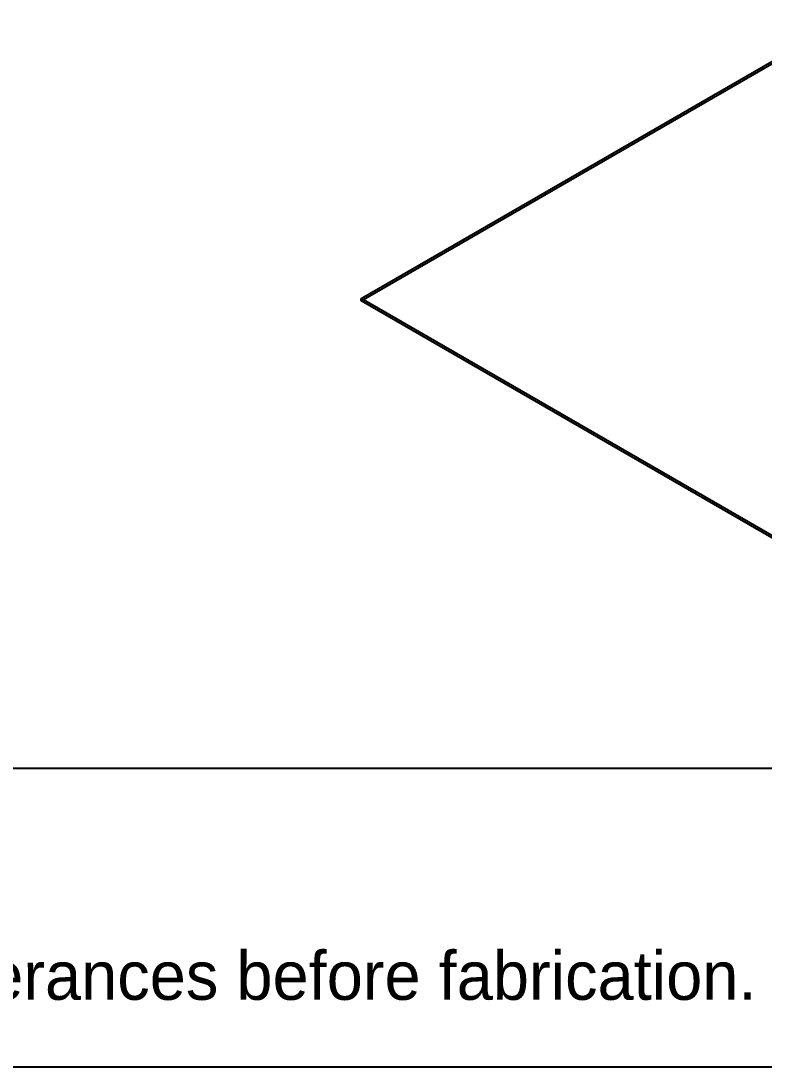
# Model space of a CAD drawing. Header units: inches. Extents: x 4 to 302, y 4 to 194.
# Drawn here: x 69.87 to 94.73, y 4.25 to 39.25 of the extents above; entities that cross this region are included whole.
import ezdxf

# ---------------------------------------------------------------- set-up
doc = ezdxf.new("R2010")
doc.units = ezdxf.units.IN
doc.header["$MEASUREMENT"] = 0

msp = doc.modelspace()

# ---------------------------------------------------------------- linework, layer by layer
at = {"layer": 'OUTLINE'}
for p, q in [((81.25, 29.96), (97.34, 39.25)), ((81.25, 29.884), (97.34, 39.174)), ((98.585, 19.951), (81.25, 29.96)), ((81.25, 29.884), (81.25, 29.96)), ((98.585, 19.875), (81.25, 29.884)), ((4.25, 14.25), (301.75, 14.25)), ((301.75, 4.25), (4.25, 4.25))]:
    msp.add_line(p, q, dxfattribs=at)

# ---------------------------------------------------------------- texts
at = {"layer": 'ANNOTATION'}
msp.add_text('MODEL-DERIVED REVIEW PREVIEW - verify material and tolerances before fabrication.', height=1.625, dxfattribs=at).set_placement((8.25, 6.5))

doc.saveas('drawing.dxf')
